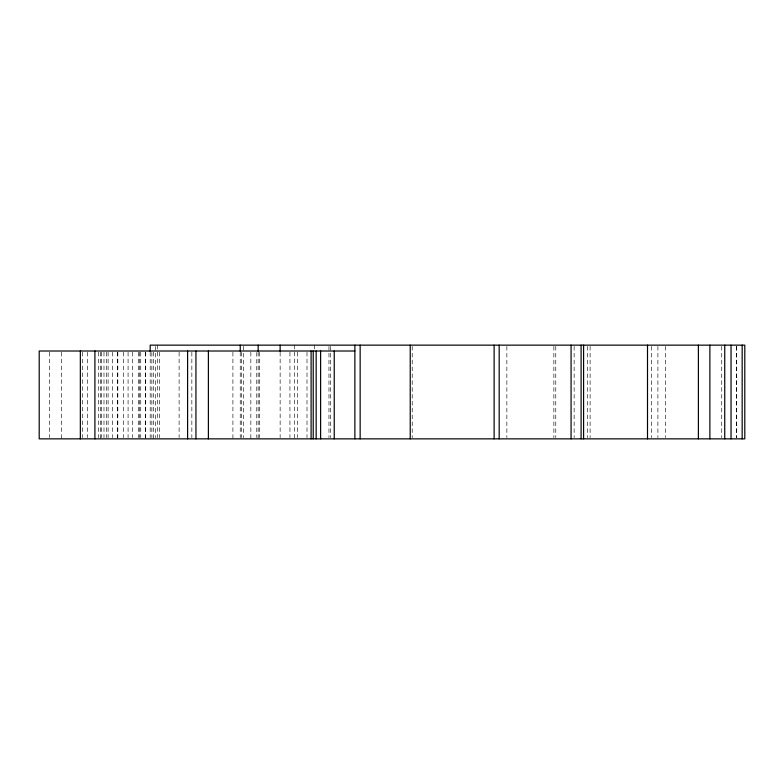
<?xml version="1.0" encoding="UTF-8"?>
<svg xmlns="http://www.w3.org/2000/svg" width="784" height="784" viewBox="0 0 784 784"><rect width="100%" height="100%" fill="white"/><g stroke="black" fill="none" stroke-linecap="round" stroke-linejoin="round"><path stroke-width="0.59" stroke-dasharray="3.92 2.94" d="M736.597 346.361L736.597 437.639M736.303 346.361L736.303 437.639M721.741 346.361L721.741 437.639M665.655 346.361L665.655 437.639M657.903 346.361L657.903 437.639M651.602 346.361L651.602 437.639M590.107 346.361L590.107 437.639M587.618 346.361L587.618 437.639M574.143 346.361L574.143 437.639M555.768 346.361L555.768 437.639M553.867 346.361L553.867 437.639M506.866 346.361L506.866 437.639M412.208 346.361L412.208 437.639M330.574 346.361L330.574 437.639M328.966 346.361L328.966 437.639M314.472 345.146L314.472 350.017M307.005 352.222L307.005 437.639M297.342 352.222L297.342 437.639M294.559 345.146L294.559 438.854M289.943 352.222L289.943 437.639M280.133 352.222L280.133 437.639M259.563 352.222L259.563 437.639M258.171 352.222L258.171 438.854M256.78 352.447L256.78 437.639M250.851 352.222L250.851 438.854M243.314 346.361L243.314 437.639M241.482 352.222L241.482 437.639M240.237 352.222L240.237 437.639M232.917 352.222L232.917 438.854M191.845 352.222L191.845 437.639M179.105 352.222L179.105 437.639M159.554 352.222L159.554 437.639M157.584 345.146L157.584 437.639M155.604 346.361L155.604 437.639M153.556 352.222L153.556 438.854M151.871 352.447L151.871 437.639M150.185 352.222L150.185 437.639M145.716 352.222L145.716 438.854M145.354 352.222L145.354 437.639M140.738 352.222L140.738 437.639M139.572 352.222L139.572 437.639M138.396 352.222L138.396 437.639M132.692 352.222L132.692 437.639M128.076 352.222L128.076 437.639M123.392 352.222L123.392 437.639M117.825 352.222L117.825 437.639M117.316 352.222L117.316 438.854M112.484 352.222L112.484 437.639M108.094 352.222L108.094 437.639M106.702 352.222L106.702 437.639M103.988 352.222L103.988 437.639M101.646 352.222L101.646 437.639M100.479 352.222L100.479 438.854M98.5 352.222L98.5 437.639M87.661 352.222L87.661 437.639M82.398 352.222L82.398 437.639M61.456 352.222L61.456 438.854M49.451 352.222L49.451 437.639"/><path stroke-width="1.18" d="M354.878 351.007L39.2 351.007L39.2 438.854L744.8 438.854L744.8 345.146L150.185 345.146L150.185 351.232M742.164 345.146L742.164 438.854M731.041 345.146L731.041 438.854M724.739 345.146L724.739 438.854M709.883 345.146L709.883 438.854M698.387 345.146L698.387 438.854M647.506 345.146L647.506 438.854M583.59 345.146L583.59 438.854M581.101 345.146L581.101 438.854M571.075 345.146L571.075 438.854M499.183 345.146L499.183 438.854M494.126 345.146L494.126 438.854M410.228 345.146L410.228 438.854M360.15 345.146L360.15 438.854M354.878 345.146L354.878 438.854M334.239 351.007L334.239 438.854M320.617 351.007L320.617 438.854M316.158 351.007L316.158 438.854M313.228 351.007L313.228 438.854M311.101 351.007L311.101 438.854M280.133 345.146L280.133 351.232M258.171 345.146L258.171 351.232M240.237 345.146L240.237 351.232M208.387 351.007L208.387 438.854M195.941 351.007L195.941 438.854M187.601 351.007L187.601 438.854M94.913 351.007L94.913 438.854M80.34 351.007L80.34 438.854"/></g></svg>
